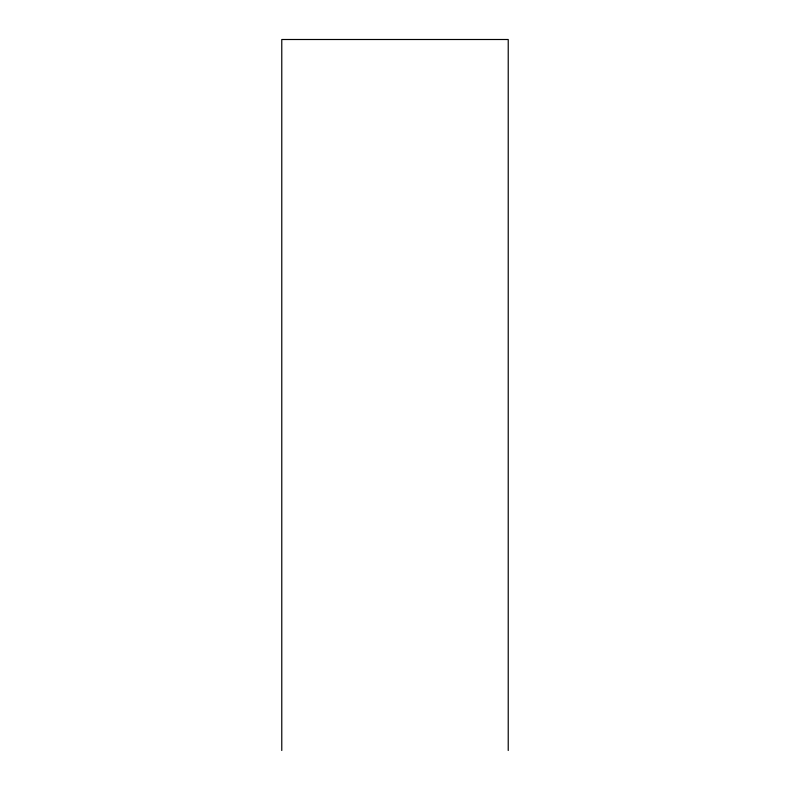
<?xml version="1.0" encoding="UTF-8"?>
<svg xmlns="http://www.w3.org/2000/svg" width="790" height="790" viewBox="0 0 790 790"><rect width="100%" height="100%" fill="white"/><g stroke="black" fill="none" stroke-linecap="round" stroke-linejoin="round"><path stroke-width="1.19" d="M508.227 750.5L508.227 39.5L281.773 39.5L281.773 750.5"/></g></svg>
